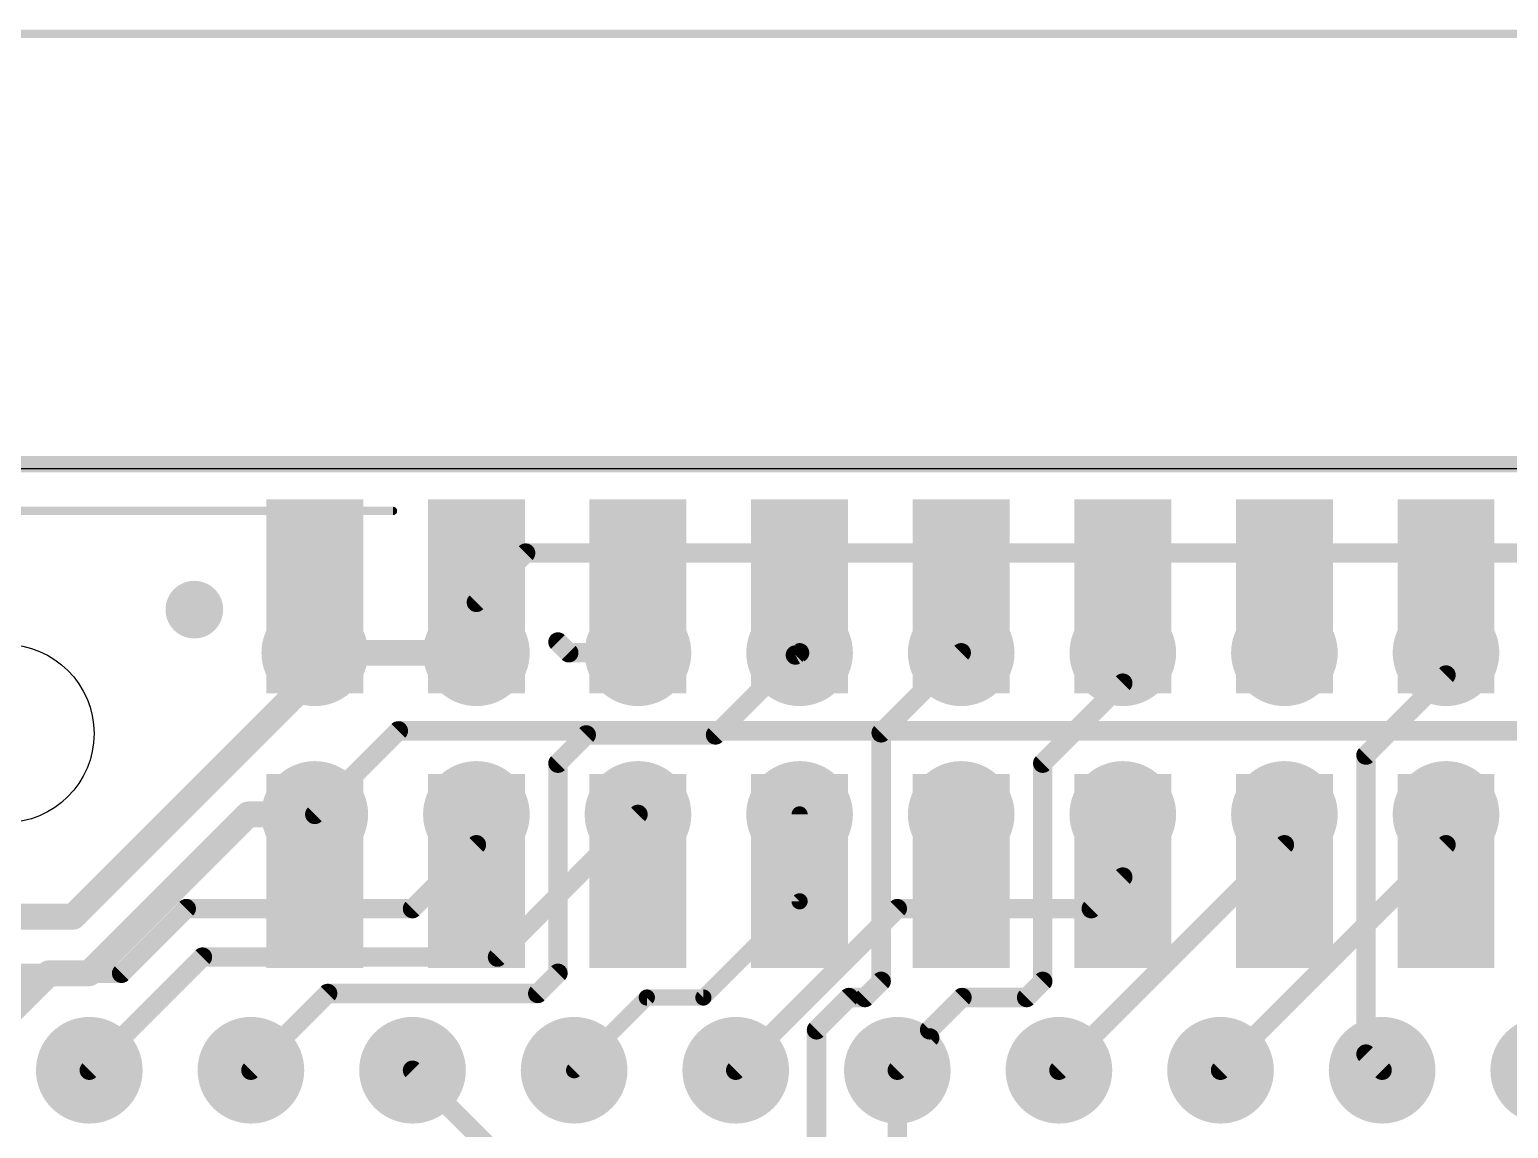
# Model space of a CAD drawing. Extents: x -11 to 71.5, y -12.5 to 39.9.
# Drawn here: x 3.89 to 27.13, y 20.29 to 37.56 of the extents above; entities that cross this region are included whole.
import ezdxf

# ---------------------------------------------------------------- set-up
doc = ezdxf.new("R2010")
doc.units = 0
for name, color, linetype in [('1', 12, 'CONTINUOUS'), ('16', 132, 'CONTINUOUS'), ('17', 110, 'CONTINUOUS'), ('18', 110, 'CONTINUOUS'), ('20', 4, 'CONTINUOUS'), ('47', 253, 'CONTINUOUS')]:
    doc.layers.add(name, color=color, linetype=linetype)

# ---------------------------------------------------------------- blocks, each defined once
blk = doc.blocks.new('ROUNDP')
at = {"const_width": 0.5}
blk.add_lwpolyline([(0, -0.25, 1), (0, 0.25, 1), (0, -0.25)], format="xyb", dxfattribs=at)
blk = doc.blocks.new('RECT')
blk.add_solid([(-0.5, -0.5), (0.5, -0.5), (-0.5, 0.5), (0.5, 0.5)])
blk = doc.blocks.new('ROUNDV')
at = {"const_width": 0.5}
blk.add_lwpolyline([(0, -0.25, 1), (0, 0.25, 1), (0, -0.25)], format="xyb", dxfattribs=at)

msp = doc.modelspace()

# ---------------------------------------------------------------- linework, layer by layer
at = {"layer": '1'}
for points, const_width in [([(65.024, 30.734), (0, 30.734)], 0.254), ([(11.684, 29.337), (10.91, 28.563)], 0.3048), ([(39.497, 29.337), (11.684, 29.337)], 0.3048), ([(10.91, 28.563), (10.91, 27.77)], 0.3048), ([(8.37, 27.42), (8.37, 27.77)], 0.4064), ([(4.572, 23.622), (8.37, 27.42)], 0.4064), ([(8.37, 25.23), (9.683, 26.543)], 0.3048), ([(9.683, 26.543), (27.377, 26.543)], 0.3048), ([(10.91, 24.753), (10.91, 25.23)], 0.3048), ([(11.242, 22.987), (13.45, 25.23)], 0.3048), ([(21.07, 24.245), (21.07, 25.23)], 0.3048), ([(23.61, 24.753), (23.61, 25.23)], 0.3048), ([(26.15, 24.753), (26.15, 25.23)], 0.3048), ([(9.906, 23.749), (10.91, 24.753)], 0.3048), ([(20.066, 21.209), (23.61, 24.753)], 0.3048), ([(22.606, 21.209), (26.15, 24.753)], 0.3048), ([(20.574, 23.749), (21.07, 24.245)], 0.3048), ([(1.524, 23.622), (4.572, 23.622)], 0.4064), ([(5.334, 22.733), (6.35, 23.749)], 0.3048), ([(6.35, 23.749), (9.906, 23.749)], 0.3048), ([(14.986, 21.209), (17.526, 23.749)], 0.3048), ([(17.526, 23.749), (20.574, 23.749)], 0.3048), ([(4.826, 21.209), (6.604, 22.987)], 0.3048), ([(6.604, 22.987), (11.242, 22.987)], 0.3048), ([(3.302, 22.733), (5.334, 22.733)], 0.3048), ([(17.526, 21.209), (17.526, 19.431)], 0.3048)]:
    msp.add_lwpolyline(points, dxfattribs=dict(at, const_width=const_width))
for points, const_width in [([(11.684, 29.4132, 1), (11.684, 29.2608)], 0.1524), ([(11.7379, 29.2831, 1), (11.6301, 29.3909)], 0.1524), ([(10.9862, 28.563, 1), (10.8338, 28.563)], 0.1524), ([(10.8561, 28.6169, 1), (10.9639, 28.5091)], 0.1524), ([(8.4716, 27.77, 1), (8.2684, 27.77)], 0.2032), ([(10.8338, 27.77, 1), (10.9862, 27.77)], 0.1524), ([(8.2684, 27.42, 1), (8.4716, 27.42)], 0.2032), ([(8.4418, 27.3482, 1), (8.2982, 27.4918)], 0.2032), ([(9.683, 26.6192, 1), (9.683, 26.4668)], 0.1524), ([(9.7369, 26.4891, 1), (9.6291, 26.5969)], 0.1524), ([(8.3161, 25.2839, 1), (8.4239, 25.1761)], 0.1524), ([(10.9862, 25.23, 1), (10.8338, 25.23)], 0.1524), ([(13.5043, 25.1765, 1), (13.3957, 25.2835)], 0.1524), ([(21.1462, 25.23, 1), (20.9938, 25.23)], 0.1524), ([(23.6862, 25.23, 1), (23.5338, 25.23)], 0.1524), ([(26.2262, 25.23, 1), (26.0738, 25.23)], 0.1524), ([(10.9639, 24.6991, 1), (10.8561, 24.8069)], 0.1524), ([(23.6639, 24.6991, 1), (23.5561, 24.8069)], 0.1524), ([(26.2039, 24.6991, 1), (26.0961, 24.8069)], 0.1524), ([(10.8338, 24.753, 1), (10.9862, 24.753)], 0.1524), ([(23.5338, 24.753, 1), (23.6862, 24.753)], 0.1524), ([(26.0738, 24.753, 1), (26.2262, 24.753)], 0.1524), ([(20.9938, 24.245, 1), (21.1462, 24.245)], 0.1524), ([(21.1239, 24.1911, 1), (21.0161, 24.2989)], 0.1524), ([(4.5002, 23.6938, 1), (4.6438, 23.5502)], 0.2032), ([(4.572, 23.5204, 1), (4.572, 23.7236)], 0.2032), ([(6.35, 23.8252, 1), (6.35, 23.6728)], 0.1524), ([(6.4039, 23.6951, 1), (6.2961, 23.8029)], 0.1524), ([(9.8521, 23.8029, 1), (9.9599, 23.6951)], 0.1524), ([(9.906, 23.6728, 1), (9.906, 23.8252)], 0.1524), ([(17.526, 23.8252, 1), (17.526, 23.6728)], 0.1524), ([(17.5799, 23.6951, 1), (17.4721, 23.8029)], 0.1524), ([(20.5201, 23.8029, 1), (20.6279, 23.6951)], 0.1524), ([(20.574, 23.6728, 1), (20.574, 23.8252)], 0.1524), ([(6.604, 23.0632, 1), (6.604, 22.9108)], 0.1524), ([(6.6579, 22.9331, 1), (6.5501, 23.0409)], 0.1524), ([(11.1877, 23.0405, 1), (11.2963, 22.9335)], 0.1524), ([(11.242, 22.9108, 1), (11.242, 23.0632)], 0.1524), ([(5.2801, 22.7869, 1), (5.3879, 22.6791)], 0.1524), ([(5.334, 22.6568, 1), (5.334, 22.8092)], 0.1524), ([(4.7721, 21.2629, 1), (4.8799, 21.1551)], 0.1524), ([(14.9321, 21.2629, 1), (15.0399, 21.1551)], 0.1524), ([(17.6022, 21.209, 1), (17.4498, 21.209)], 0.1524), ([(20.0121, 21.2629, 1), (20.1199, 21.1551)], 0.1524), ([(22.5521, 21.2629, 1), (22.6599, 21.1551)], 0.1524)]:
    msp.add_lwpolyline(points, format="xyb", dxfattribs=dict(at, const_width=const_width))
at = {"layer": '16'}
for points, const_width in [([(65.024, 30.734), (0, 30.734)], 0.254), ([(8.3696, 27.77), (8.3696, 28.6574)], 0.4064), ([(10.9096, 28.6574), (10.91, 28.6574)], 0.4064), ([(10.91, 28.6574), (10.91, 27.77)], 0.4064), ([(15.9896, 28.6574), (15.99, 28.6574)], 0.4064), ([(15.99, 28.6574), (15.99, 27.77)], 0.4064), ([(18.5296, 28.6574), (18.53, 28.6574)], 0.4064), ([(18.53, 28.6574), (18.53, 27.77)], 0.4064), ([(21.0696, 28.6574), (21.07, 28.6574)], 0.4064), ([(21.07, 28.6574), (21.07, 27.77)], 0.4064), ([(26.1496, 28.6574), (26.15, 28.6574)], 0.4064), ([(26.15, 28.6574), (26.15, 27.77)], 0.4064), ([(8.37, 27.77), (8.3696, 27.77)], 0.4064), ([(8.37, 27.77), (10.287, 27.77)], 0.4064), ([(10.287, 27.77), (9.779, 27.77)], 0.3048), ([(10.91, 27.77), (10.287, 27.77)], 0.3048), ([(12.362, 27.77), (12.192, 27.94)], 0.3048), ([(13.45, 27.77), (12.362, 27.77)], 0.3048), ([(15.924, 27.735), (15.99, 27.77)], 0.3048), ([(18.53, 27.77), (17.272, 26.512)], 0.3048), ([(21.07, 27.293), (21.07, 27.77)], 0.3048), ([(26.15, 27.42), (26.15, 27.77)], 0.3048), ([(14.6685, 26.4795), (15.924, 27.735)], 0.3048), ([(19.812, 26.035), (21.07, 27.293)], 0.3048), ([(24.892, 26.162), (26.15, 27.42)], 0.3048), ([(12.192, 26.035), (12.6365, 26.4795)], 0.3048), ([(12.6365, 26.4795), (14.6685, 26.4795)], 0.3048), ([(17.272, 26.512), (17.272, 22.606)], 0.3048), ([(24.892, 21.463), (24.892, 26.162)], 0.3048), ([(12.192, 26.035), (12.192, 22.733)], 0.3048), ([(19.812, 22.606), (19.812, 26.035)], 0.3048), ([(8.37, 25.23), (8.37, 25.7295)], 0.4064), ([(7.323, 25.23), (4.826, 22.733)], 0.4064), ([(8.37, 25.23), (7.323, 25.23)], 0.4064), ([(8.37, 25.23), (8.3696, 25.23)], 0.4064), ([(8.3696, 25.23), (8.3696, 24.3394)], 0.4064), ([(10.91, 24.3394), (10.91, 25.23)], 0.4064), ([(13.45, 24.3394), (13.45, 25.23)], 0.4064), ([(15.99, 24.3394), (15.99, 25.23)], 0.4064), ([(15.99, 23.864), (15.99, 25.23)], 0.254), ([(21.07, 24.3394), (21.07, 25.23)], 0.4064), ([(23.61, 24.3394), (23.61, 25.23)], 0.4064), ([(26.15, 24.3394), (26.15, 25.23)], 0.4064), ([(10.9096, 24.3394), (10.91, 24.3394)], 0.4064), ([(13.4496, 24.3394), (13.45, 24.3394)], 0.4064), ([(15.9896, 24.3394), (15.99, 24.3394)], 0.4064), ([(21.0696, 24.3394), (21.07, 24.3394)], 0.4064), ([(23.6096, 24.3394), (23.61, 24.3394)], 0.4064), ([(26.1496, 24.3394), (26.15, 24.3394)], 0.4064), ([(14.478, 22.352), (15.99, 23.864)], 0.254), ([(4.191, 22.733), (3.556, 22.098)], 0.4064), ([(4.826, 22.733), (4.191, 22.733)], 0.4064), ([(12.192, 22.733), (11.8745, 22.4155)], 0.3048), ([(8.5725, 22.4155), (7.366, 21.209)], 0.3048), ([(11.8745, 22.4155), (8.5725, 22.4155)], 0.3048), ([(17.272, 22.606), (17.018, 22.352)], 0.3048), ([(19.812, 22.606), (19.558, 22.352)], 0.3048), ([(12.446, 21.209), (13.589, 22.352)], 0.254), ([(13.589, 22.352), (14.478, 22.352)], 0.254), ([(16.764, 22.352), (16.256, 21.844)], 0.3048), ([(17.018, 22.352), (16.764, 22.352)], 0.3048), ([(18.542, 22.352), (18.034, 21.844)], 0.3048), ([(19.558, 22.352), (18.542, 22.352)], 0.3048), ([(16.256, 21.844), (16.256, 20.066)], 0.3048), ([(18.034, 21.717), (17.526, 21.209)], 0.3048), ([(18.034, 21.844), (18.034, 21.717)], 0.3048), ([(25.146, 21.209), (24.892, 21.463)], 0.3048), ([(11.303, 19.812), (9.906, 21.209)], 0.3048)]:
    msp.add_lwpolyline(points, dxfattribs=dict(at, const_width=const_width))
for points, const_width in [([(8.4712, 28.6574, 1), (8.268, 28.6574)], 0.2032), ([(10.9096, 28.759, 1), (10.9096, 28.5558)], 0.2032), ([(11.0116, 28.6574, 1), (10.8084, 28.6574)], 0.2032), ([(10.91, 28.5558, 1), (10.91, 28.759)], 0.2032), ([(15.9896, 28.759, 1), (15.9896, 28.5558)], 0.2032), ([(16.0916, 28.6574, 1), (15.8884, 28.6574)], 0.2032), ([(15.99, 28.5558, 1), (15.99, 28.759)], 0.2032), ([(18.5296, 28.759, 1), (18.5296, 28.5558)], 0.2032), ([(18.6316, 28.6574, 1), (18.4284, 28.6574)], 0.2032), ([(18.53, 28.5558, 1), (18.53, 28.759)], 0.2032), ([(21.0696, 28.759, 1), (21.0696, 28.5558)], 0.2032), ([(21.1716, 28.6574, 1), (20.9684, 28.6574)], 0.2032), ([(21.07, 28.5558, 1), (21.07, 28.759)], 0.2032), ([(26.1496, 28.759, 1), (26.1496, 28.5558)], 0.2032), ([(26.2516, 28.6574, 1), (26.0484, 28.6574)], 0.2032), ([(26.15, 28.5558, 1), (26.15, 28.759)], 0.2032), ([(8.3696, 27.8716, 1), (8.3696, 27.6684)], 0.2032), ([(8.37, 27.8716, 1), (8.37, 27.6684)], 0.2032), ([(8.37, 27.6684, 1), (8.37, 27.8716)], 0.2032), ([(9.779, 27.8462, 1), (9.779, 27.6938)], 0.1524), ([(10.287, 27.8462, 1), (10.287, 27.6938)], 0.1524), ([(10.287, 27.6684, 1), (10.287, 27.8716)], 0.2032), ([(10.287, 27.6938, 1), (10.287, 27.8462)], 0.1524), ([(10.91, 27.6938, 1), (10.91, 27.8462)], 0.1524), ([(12.2459, 27.9939, 1), (12.1381, 27.8861)], 0.1524), ([(12.362, 27.8462, 1), (12.362, 27.6938)], 0.1524), ([(12.3081, 27.7161, 1), (12.4159, 27.8239)], 0.1524), ([(13.45, 27.6938, 1), (13.45, 27.8462)], 0.1524), ([(16.0257, 27.7027, 1), (15.9543, 27.8373)], 0.1524), ([(18.5839, 27.7161, 1), (18.4761, 27.8239)], 0.1524), ([(21.1462, 27.77, 1), (20.9938, 27.77)], 0.1524), ([(26.2262, 27.77, 1), (26.0738, 27.77)], 0.1524), ([(8.268, 27.77, 1), (8.4712, 27.77)], 0.2032), ([(10.8084, 27.77, 1), (11.0116, 27.77)], 0.2032), ([(15.8883, 27.8023, 1), (15.9597, 27.6677)], 0.1524), ([(15.8884, 27.77, 1), (16.0916, 27.77)], 0.2032), ([(15.9779, 27.6811, 1), (15.8701, 27.7889)], 0.1524), ([(18.4284, 27.77, 1), (18.6316, 27.77)], 0.2032), ([(20.9684, 27.77, 1), (21.1716, 27.77)], 0.2032), ([(26.0484, 27.77, 1), (26.2516, 27.77)], 0.2032), ([(21.1239, 27.2391, 1), (21.0161, 27.3469)], 0.1524), ([(26.0738, 27.42, 1), (26.2262, 27.42)], 0.1524), ([(26.2039, 27.3661, 1), (26.0961, 27.4739)], 0.1524), ([(20.9938, 27.293, 1), (21.1462, 27.293)], 0.1524), ([(12.6365, 26.5557, 1), (12.6365, 26.4033)], 0.1524), ([(12.6904, 26.4256, 1), (12.5826, 26.5334)], 0.1524), ([(14.6146, 26.5334, 1), (14.7224, 26.4256)], 0.1524), ([(14.6685, 26.4033, 1), (14.6685, 26.5557)], 0.1524), ([(17.3482, 26.512, 1), (17.1958, 26.512)], 0.1524), ([(17.2181, 26.5659, 1), (17.3259, 26.4581)], 0.1524), ([(24.9682, 26.162, 1), (24.8158, 26.162)], 0.1524), ([(24.8381, 26.2159, 1), (24.9459, 26.1081)], 0.1524), ([(12.2682, 26.035, 1), (12.1158, 26.035)], 0.1524), ([(12.1381, 26.0889, 1), (12.2459, 25.9811)], 0.1524), ([(19.8882, 26.035, 1), (19.7358, 26.035)], 0.1524), ([(19.7581, 26.0889, 1), (19.8659, 25.9811)], 0.1524), ([(8.4716, 25.7295, 1), (8.2684, 25.7295)], 0.2032), ([(7.323, 25.3316, 1), (7.323, 25.1284)], 0.2032), ([(7.3948, 25.1582, 1), (7.2512, 25.3018)], 0.2032), ([(8.3696, 25.3316, 1), (8.3696, 25.1284)], 0.2032), ([(8.4712, 25.23, 1), (8.268, 25.23)], 0.2032), ([(8.37, 25.1284, 1), (8.37, 25.3316)], 0.2032), ([(8.37, 25.1284, 1), (8.37, 25.3316)], 0.2032), ([(11.0116, 25.23, 1), (10.8084, 25.23)], 0.2032), ([(13.5516, 25.23, 1), (13.3484, 25.23)], 0.2032), ([(16.0916, 25.23, 1), (15.8884, 25.23)], 0.2032), ([(16.0535, 25.23, 1), (15.9265, 25.23)], 0.127), ([(21.1716, 25.23, 1), (20.9684, 25.23)], 0.2032), ([(23.7116, 25.23, 1), (23.5084, 25.23)], 0.2032), ([(26.2516, 25.23, 1), (26.0484, 25.23)], 0.2032), ([(8.2684, 25.23, 1), (8.4716, 25.23)], 0.2032), ([(8.268, 24.3394, 1), (8.4712, 24.3394)], 0.2032), ([(10.9096, 24.441, 1), (10.9096, 24.2378)], 0.2032), ([(10.8084, 24.3394, 1), (11.0116, 24.3394)], 0.2032), ([(10.91, 24.2378, 1), (10.91, 24.441)], 0.2032), ([(13.4496, 24.441, 1), (13.4496, 24.2378)], 0.2032), ([(13.3484, 24.3394, 1), (13.5516, 24.3394)], 0.2032), ([(13.45, 24.2378, 1), (13.45, 24.441)], 0.2032), ([(15.9896, 24.441, 1), (15.9896, 24.2378)], 0.2032), ([(15.8884, 24.3394, 1), (16.0916, 24.3394)], 0.2032), ([(15.99, 24.2378, 1), (15.99, 24.441)], 0.2032), ([(21.0696, 24.441, 1), (21.0696, 24.2378)], 0.2032), ([(20.9684, 24.3394, 1), (21.1716, 24.3394)], 0.2032), ([(21.07, 24.2378, 1), (21.07, 24.441)], 0.2032), ([(23.6096, 24.441, 1), (23.6096, 24.2378)], 0.2032), ([(23.5084, 24.3394, 1), (23.7116, 24.3394)], 0.2032), ([(23.61, 24.2378, 1), (23.61, 24.441)], 0.2032), ([(26.1496, 24.441, 1), (26.1496, 24.2378)], 0.2032), ([(26.0484, 24.3394, 1), (26.2516, 24.3394)], 0.2032), ([(26.15, 24.2378, 1), (26.15, 24.441)], 0.2032), ([(16.0349, 23.8191, 1), (15.9451, 23.9089)], 0.127), ([(15.9265, 23.864, 1), (16.0535, 23.864)], 0.127), ([(4.191, 22.8346, 1), (4.191, 22.6314)], 0.2032), ([(4.2628, 22.6612, 1), (4.1192, 22.8048)], 0.2032), ([(4.7542, 22.8048, 1), (4.8978, 22.6612)], 0.2032), ([(4.826, 22.6314, 1), (4.826, 22.8346)], 0.2032), ([(12.1158, 22.733, 1), (12.2682, 22.733)], 0.1524), ([(12.2459, 22.6791, 1), (12.1381, 22.7869)], 0.1524), ([(8.5725, 22.4917, 1), (8.5725, 22.3393)], 0.1524), ([(8.6264, 22.3616, 1), (8.5186, 22.4694)], 0.1524), ([(11.8745, 22.3393, 1), (11.8745, 22.4917)], 0.1524), ([(17.1958, 22.606, 1), (17.3482, 22.606)], 0.1524), ([(17.3259, 22.5521, 1), (17.2181, 22.6599)], 0.1524), ([(19.7358, 22.606, 1), (19.8882, 22.606)], 0.1524), ([(19.8659, 22.5521, 1), (19.7581, 22.6599)], 0.1524), ([(11.8206, 22.4694, 1), (11.9284, 22.3616)], 0.1524), ([(13.589, 22.4155, 1), (13.589, 22.2885)], 0.127), ([(13.6339, 22.3071, 1), (13.5441, 22.3969)], 0.127), ([(14.4331, 22.3969, 1), (14.5229, 22.3071)], 0.127), ([(14.478, 22.2885, 1), (14.478, 22.4155)], 0.127), ([(16.764, 22.4282, 1), (16.764, 22.2758)], 0.1524), ([(16.8179, 22.2981, 1), (16.7101, 22.4059)], 0.1524), ([(16.9641, 22.4059, 1), (17.0719, 22.2981)], 0.1524), ([(17.018, 22.2758, 1), (17.018, 22.4282)], 0.1524), ([(18.542, 22.4282, 1), (18.542, 22.2758)], 0.1524), ([(18.5959, 22.2981, 1), (18.4881, 22.4059)], 0.1524), ([(19.5041, 22.4059, 1), (19.6119, 22.2981)], 0.1524), ([(19.558, 22.2758, 1), (19.558, 22.4282)], 0.1524), ([(16.3322, 21.844, 1), (16.1798, 21.844)], 0.1524), ([(16.2021, 21.8979, 1), (16.3099, 21.7901)], 0.1524), ([(18.1102, 21.844, 1), (17.9578, 21.844)], 0.1524), ([(17.9801, 21.8979, 1), (18.0879, 21.7901)], 0.1524), ([(18.0879, 21.6631, 1), (17.9801, 21.7709)], 0.1524), ([(17.9578, 21.717, 1), (18.1102, 21.717)], 0.1524), ([(24.9459, 21.5169, 1), (24.8381, 21.4091)], 0.1524), ([(24.8158, 21.463, 1), (24.9682, 21.463)], 0.1524), ([(7.3121, 21.2629, 1), (7.4199, 21.1551)], 0.1524), ([(9.9599, 21.2629, 1), (9.8521, 21.1551)], 0.1524), ([(12.4011, 21.2539, 1), (12.4909, 21.1641)], 0.127), ([(17.4721, 21.2629, 1), (17.5799, 21.1551)], 0.1524), ([(25.0921, 21.1551, 1), (25.1999, 21.2629)], 0.1524)]:
    msp.add_lwpolyline(points, format="xyb", dxfattribs=dict(at, const_width=const_width))
at = {"layer": '20'}
msp.add_line((62, 30.6604), (3, 30.6604), dxfattribs=at)
msp.add_circle((3.5, 26.5), 1.4, dxfattribs=at)
at = {"layer": '47', "const_width": 0.13}
for points in [[(0.165, 37.5), (65.035, 37.5)], [(9.6, 30), (-10.55, 30)]]:
    msp.add_lwpolyline(points, dxfattribs=at)
at = {"layer": '47', "const_width": 0.065}
msp.add_lwpolyline([(9.6, 29.9675, 1), (9.6, 30.0325)], format="xyb", dxfattribs=at)

# ---------------------------------------------------------------- block references
at = {"layer": '16', "xscale": 3.048, "yscale": 1.524}
for p, rotation in [((8.3696, 28.6574), 270), ((10.9096, 28.6574), 270), ((13.4496, 28.6574), 270), ((15.9896, 28.6574), 270), ((18.5296, 28.6574), 270), ((21.0696, 28.6574), 270), ((23.6096, 28.6574), 270), ((26.1496, 28.6574), 270), ((8.3696, 24.3394), 270), ((10.9096, 24.3394), 90), ((13.4496, 24.3394), 90), ((15.9896, 24.3394), 90), ((18.5296, 24.3394), 90), ((21.0696, 24.3394), 90), ((23.6096, 24.3394), 90), ((26.1496, 24.3394), 90)]:
    msp.add_blockref('RECT', p, dxfattribs=dict(at, rotation=rotation))
at = {"layer": '17', "xscale": 1.6764, "yscale": 1.6764}
for p in [(8.37, 27.77), (8.37, 27.77), (10.91, 27.77), (10.91, 27.77), (13.45, 27.77), (13.45, 27.77), (15.99, 27.77), (15.99, 27.77), (18.53, 27.77), (18.53, 27.77), (21.07, 27.77), (21.07, 27.77), (23.61, 27.77), (23.61, 27.77), (26.15, 27.77), (26.15, 27.77), (8.37, 25.23), (8.37, 25.23), (10.91, 25.23), (10.91, 25.23), (13.45, 25.23), (13.45, 25.23), (15.99, 25.23), (15.99, 25.23), (18.53, 25.23), (18.53, 25.23), (21.07, 25.23), (21.07, 25.23), (23.61, 25.23), (23.61, 25.23), (26.15, 25.23), (26.15, 25.23)]:
    msp.add_blockref('ROUNDP', p, dxfattribs=at)
at = {"layer": '17', "xscale": 1.6764, "yscale": 1.6764, "rotation": 90}
for p in [(4.826, 21.209), (4.826, 21.209), (7.366, 21.209), (7.366, 21.209), (9.906, 21.209), (9.906, 21.209), (12.446, 21.209), (12.446, 21.209), (14.986, 21.209), (14.986, 21.209), (17.526, 21.209), (17.526, 21.209), (20.066, 21.209), (20.066, 21.209), (22.606, 21.209), (22.606, 21.209), (25.146, 21.209), (25.146, 21.209), (27.686, 21.209), (27.686, 21.209)]:
    msp.add_blockref('ROUNDP', p, dxfattribs=at)
at = {"layer": '18', "xscale": 0.9064, "yscale": 0.9064}
msp.add_blockref('ROUNDV', (6.477, 28.448), dxfattribs=at)
msp.add_blockref('ROUNDV', (6.477, 28.448), dxfattribs=at)

doc.saveas('drawing.dxf')
